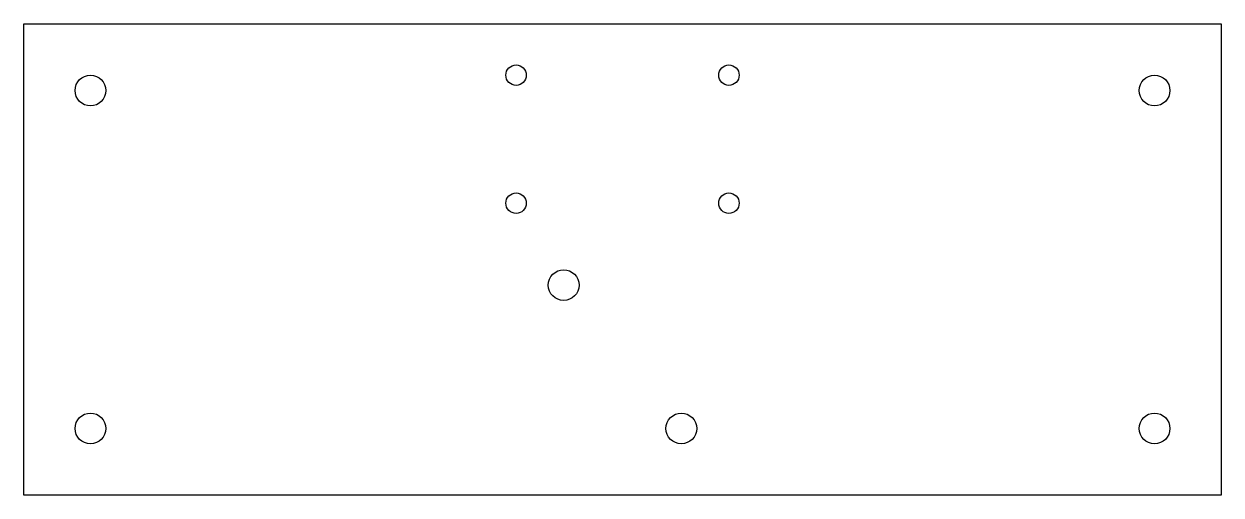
# Model space of a CAD drawing. Header units: millimetres. Extents: x -59 to 58, y -28 to 18.
import ezdxf

# ---------------------------------------------------------------- set-up
doc = ezdxf.new("R2010")
doc.units = ezdxf.units.MM
doc.header["$MEASUREMENT"] = 0

msp = doc.modelspace()

# ---------------------------------------------------------------- linework, layer by layer
for p, q in [((-58.5, 17.5), (58.5, 17.5)), ((-58.5, -28.5), (-58.5, 17.5)), ((58.5, 17.5), (58.5, -28.5)), ((58.5, -28.5), (-58.5, -28.5))]:
    msp.add_line(p, q)
for centre, radius in [((-10.4, 12.5), 1), ((10.4, 12.5), 1), ((-52, 11), 1.5), ((52, 11), 1.5), ((-10.4, 0), 1), ((10.4, 0), 1), ((-5.75, -8), 1.5), ((-52, -22), 1.5), ((5.75, -22), 1.5), ((52, -22), 1.5)]:
    msp.add_circle(centre, radius)

doc.saveas('drawing.dxf')
